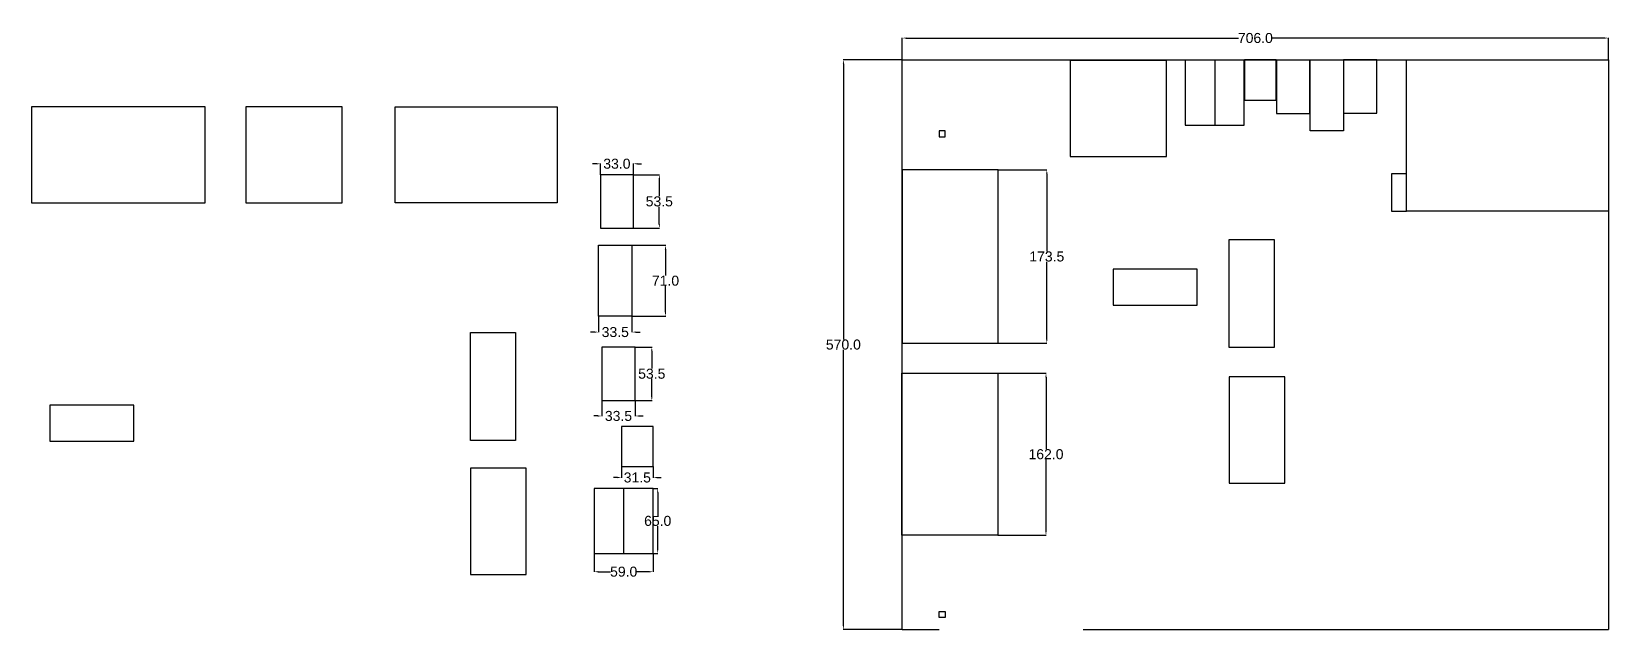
# Model space of a CAD drawing. Header units: inches. Extents: x -870 to 706, y 0 to 598.
import ezdxf

# ---------------------------------------------------------------- set-up
doc = ezdxf.new("R2010")
doc.units = ezdxf.units.IN
doc.header["$MEASUREMENT"] = 0
for name, color, linetype in [('Layer1', 5, 'Continuous'), ('pillars', 130, 'Continuous'), ('Racks', 140, 'Continuous'), ('Shearing Machine', 100, 'Continuous'), ('Table', 40, 'Continuous'), ('Temprory Storage', 190, 'Continuous'), ('Text', 7, 'Continuous'), ('Walls', 1, 'Continuous')]:
    doc.layers.add(name, color=color, linetype=linetype)
doc.styles.get("Standard").update_dxf_attribs({"font": 'arial.ttf'})
doc.dimstyles.get("Standard").update_dxf_attribs({"dimtxt": 10, "dimasz": 4, "dimexe": 0.18, "dimexo": 0.0625, "dimgap": 0.09, "dimtad": 0, "dimtih": 1, "dimtoh": 1, "dimdec": 1, "dimzin": 0, "dimdsep": 46, "dimtxsty": 'Standard', "dimcen": 0.09, "dimadec": 0, "dimazin": 0, "dimtfac": 1, "dimtdec": 1, "dimtofl": 0, "dimtmove": 0, "dimatfit": 3, "dimfxl": 1, "dimtolj": 1, "dimtzin": 0, "dimarcsym": 0})

# ---------------------------------------------------------------- blocks, each defined once
blk = doc.blocks.new('*D1')
at = {"layer": 'Defpoints', "color": 0, "transparency": 16777216}
for p in [(-58.9, 570), (0, 570), (0, 0)]:
    blk.add_point(p, dxfattribs=at)
at = {"layer": 'Text', "color": 0, "lineweight": -2, "transparency": 16777216}
for p, q in [((-0.1, 570), (-59.1, 570)), ((-58.9, 566), (-58.9, 290.2)), ((-58.9, 4), (-58.9, 279.8)), ((-0.1, 0), (-59.1, 0))]:
    blk.add_line(p, q, dxfattribs=at)
at = {"layer": 'Text', "color": 0, "transparency": 16777216}
for points in [[(-59.5, 566), (-58.2, 566), (-58.9, 570)], [(-59.5, 4), (-58.2, 4), (-58.9, 0)]]:
    blk.add_solid(points, dxfattribs=at)
at = {"layer": 'Text', "color": 0, "transparency": 16777216, "insert": (-58.9, 285), "char_height": 10, "attachment_point": 5}
blk.add_mtext('\\A1;570.0', dxfattribs=at)
blk = doc.blocks.new('*D2')
at = {"layer": 'Defpoints', "color": 0, "transparency": 16777216}
for p in [(706, 591.7), (0, 570), (706, 570)]:
    blk.add_point(p, dxfattribs=at)
at = {"layer": 'Text', "color": 0, "lineweight": -2, "transparency": 16777216}
for p, q in [((0, 570.1), (0, 591.8)), ((4, 591.7), (336.1, 591.7)), ((702, 591.7), (369.9, 591.7)), ((706, 570.1), (706, 591.8))]:
    blk.add_line(p, q, dxfattribs=at)
at = {"layer": 'Text', "color": 0, "transparency": 16777216}
for points in [[(4, 592.3), (4, 591), (0, 591.7)], [(702, 592.3), (702, 591), (706, 591.7)]]:
    blk.add_solid(points, dxfattribs=at)
at = {"layer": 'Text', "color": 0, "transparency": 16777216, "insert": (353, 591.7), "char_height": 10, "attachment_point": 5}
blk.add_mtext('\\A1;706.0', dxfattribs=at)
blk = doc.blocks.new('*D4')
at = {"layer": 'Defpoints', "color": 0, "transparency": 16777216}
for p in [(-249, 141.1), (-244.5, 141.1), (-249, 76.1)]:
    blk.add_point(p, dxfattribs=at)
at = {"layer": 'Text', "color": 0, "lineweight": -2, "transparency": 16777216}
for p, q in [((-249, 141.1), (-244.3, 141.1)), ((-244.5, 137.1), (-244.5, 113.8)), ((-244.5, 80.1), (-244.5, 103.4)), ((-249, 76.1), (-244.3, 76.1))]:
    blk.add_line(p, q, dxfattribs=at)
at = {"layer": 'Text', "color": 0, "transparency": 16777216}
for points in [[(-245.2, 137.1), (-243.9, 137.1), (-244.5, 141.1)], [(-245.2, 80.1), (-243.9, 80.1), (-244.5, 76.1)]]:
    blk.add_solid(points, dxfattribs=at)
at = {"layer": 'Text', "color": 0, "transparency": 16777216, "insert": (-244.5, 108.6), "char_height": 10, "attachment_point": 5}
blk.add_mtext('\\A1;65.0', dxfattribs=at)
blk = doc.blocks.new('*D5')
at = {"layer": 'Defpoints', "color": 0, "transparency": 16777216}
for p in [(-308, 76.1), (-249, 76.1), (-249, 57.8)]:
    blk.add_point(p, dxfattribs=at)
at = {"layer": 'Text', "color": 0, "lineweight": -2, "transparency": 16777216}
for p, q in [((-308, 76), (-308, 57.6)), ((-249, 76), (-249, 57.6)), ((-304, 57.8), (-291.6, 57.8)), ((-253, 57.8), (-265.5, 57.8))]:
    blk.add_line(p, q, dxfattribs=at)
at = {"layer": 'Text', "color": 0, "transparency": 16777216}
for points in [[(-304, 58.4), (-304, 57.1), (-308, 57.8)], [(-253, 58.4), (-253, 57.1), (-249, 57.8)]]:
    blk.add_solid(points, dxfattribs=at)
at = {"layer": 'Text', "color": 0, "transparency": 16777216, "insert": (-278.5, 57.8), "char_height": 10, "attachment_point": 5}
blk.add_mtext('\\A1;59.0', dxfattribs=at)
blk = doc.blocks.new('*D6')
at = {"layer": 'Defpoints', "color": 0, "transparency": 16777216}
for p in [(-280.6, 163), (-249.1, 163), (-249.1, 152)]:
    blk.add_point(p, dxfattribs=at)
at = {"layer": 'Text', "color": 0, "lineweight": -2, "transparency": 16777216}
for p, q in [((-280.6, 162.9), (-280.6, 151.8)), ((-249.1, 162.9), (-249.1, 151.8)), ((-284.6, 152), (-288.6, 152)), ((-245.1, 152), (-241.1, 152))]:
    blk.add_line(p, q, dxfattribs=at)
at = {"layer": 'Text', "color": 0, "transparency": 16777216}
for points in [[(-284.6, 152.6), (-284.6, 151.3), (-280.6, 152)], [(-245.1, 152.6), (-245.1, 151.3), (-249.1, 152)]]:
    blk.add_solid(points, dxfattribs=at)
at = {"layer": 'Text', "color": 0, "transparency": 16777216, "insert": (-264.9, 152), "char_height": 10, "attachment_point": 5}
blk.add_mtext('\\A1;31.5', dxfattribs=at)
blk = doc.blocks.new('*D7')
at = {"layer": 'Defpoints', "color": 0, "transparency": 16777216}
for p in [(-267, 282.5), (-250.4, 282.5), (-267, 229)]:
    blk.add_point(p, dxfattribs=at)
at = {"layer": 'Text', "color": 0, "lineweight": -2, "transparency": 16777216}
for p, q in [((-266.9, 282.5), (-250.2, 282.5)), ((-250.4, 278.5), (-250.4, 261)), ((-250.4, 233), (-250.4, 250.6)), ((-266.9, 229), (-250.2, 229))]:
    blk.add_line(p, q, dxfattribs=at)
at = {"layer": 'Text', "color": 0, "transparency": 16777216}
for points in [[(-251.1, 278.5), (-249.7, 278.5), (-250.4, 282.5)], [(-251.1, 233), (-249.7, 233), (-250.4, 229)]]:
    blk.add_solid(points, dxfattribs=at)
at = {"layer": 'Text', "color": 0, "transparency": 16777216, "insert": (-250.4, 255.8), "char_height": 10, "attachment_point": 5}
blk.add_mtext('\\A1;53.5', dxfattribs=at)
blk = doc.blocks.new('*D8')
at = {"layer": 'Defpoints', "color": 0, "transparency": 16777216}
for p in [(-300.5, 229), (-267, 229), (-267, 213.6)]:
    blk.add_point(p, dxfattribs=at)
at = {"layer": 'Text', "color": 0, "lineweight": -2, "transparency": 16777216}
for p, q in [((-300.5, 228.9), (-300.5, 213.4)), ((-267, 228.9), (-267, 213.4)), ((-304.5, 213.6), (-308.5, 213.6)), ((-263, 213.6), (-259, 213.6))]:
    blk.add_line(p, q, dxfattribs=at)
at = {"layer": 'Text', "color": 0, "transparency": 16777216}
for points in [[(-304.5, 214.2), (-304.5, 212.9), (-300.5, 213.6)], [(-263, 214.2), (-263, 212.9), (-267, 213.6)]]:
    blk.add_solid(points, dxfattribs=at)
at = {"layer": 'Text', "color": 0, "transparency": 16777216, "insert": (-283.7, 213.6), "char_height": 10, "attachment_point": 5}
blk.add_mtext('\\A1;33.5', dxfattribs=at)
blk = doc.blocks.new('*D9')
at = {"layer": 'Defpoints', "color": 0, "transparency": 16777216}
for p in [(-303.7, 313.4), (-270.2, 313.4), (-270.2, 297.5)]:
    blk.add_point(p, dxfattribs=at)
at = {"layer": 'Text', "color": 0, "lineweight": -2, "transparency": 16777216}
for p, q in [((-303.7, 313.3), (-303.7, 297.4)), ((-270.2, 313.3), (-270.2, 297.4)), ((-307.7, 297.5), (-311.7, 297.5)), ((-266.2, 297.5), (-262.2, 297.5))]:
    blk.add_line(p, q, dxfattribs=at)
at = {"layer": 'Text', "color": 0, "transparency": 16777216}
for points in [[(-307.7, 298.2), (-307.7, 296.9), (-303.7, 297.5)], [(-266.2, 298.2), (-266.2, 296.9), (-270.2, 297.5)]]:
    blk.add_solid(points, dxfattribs=at)
at = {"layer": 'Text', "color": 0, "transparency": 16777216, "insert": (-286.9, 297.5), "char_height": 10, "attachment_point": 5}
blk.add_mtext('\\A1;33.5', dxfattribs=at)
blk = doc.blocks.new('*D10')
at = {"layer": 'Defpoints', "color": 0, "transparency": 16777216}
for p in [(-270.2, 384.4), (-236.7, 384.4), (-270.2, 313.4)]:
    blk.add_point(p, dxfattribs=at)
at = {"layer": 'Text', "color": 0, "lineweight": -2, "transparency": 16777216}
for p, q in [((-270.1, 384.4), (-236.5, 384.4)), ((-236.7, 380.4), (-236.7, 354.1)), ((-236.7, 317.4), (-236.7, 343.7)), ((-270.1, 313.4), (-236.5, 313.4))]:
    blk.add_line(p, q, dxfattribs=at)
at = {"layer": 'Text', "color": 0, "transparency": 16777216}
for points in [[(-237.4, 380.4), (-236.1, 380.4), (-236.7, 384.4)], [(-237.4, 317.4), (-236.1, 317.4), (-236.7, 313.4)]]:
    blk.add_solid(points, dxfattribs=at)
at = {"layer": 'Text', "color": 0, "transparency": 16777216, "insert": (-236.7, 348.9), "char_height": 10, "attachment_point": 5}
blk.add_mtext('\\A1;71.0', dxfattribs=at)
blk = doc.blocks.new('*D11')
at = {"layer": 'Defpoints', "color": 0, "transparency": 16777216}
for p in [(-268.8, 454.9), (-242.9, 454.9), (-268.8, 401.4)]:
    blk.add_point(p, dxfattribs=at)
at = {"layer": 'Text', "color": 0, "lineweight": -2, "transparency": 16777216}
for p, q in [((-268.8, 454.9), (-242.7, 454.9)), ((-242.9, 450.9), (-242.9, 433.4)), ((-242.9, 405.4), (-242.9, 423)), ((-268.8, 401.4), (-242.7, 401.4))]:
    blk.add_line(p, q, dxfattribs=at)
at = {"layer": 'Text', "color": 0, "transparency": 16777216}
for points in [[(-243.5, 450.9), (-242.2, 450.9), (-242.9, 454.9)], [(-243.5, 405.4), (-242.2, 405.4), (-242.9, 401.4)]]:
    blk.add_solid(points, dxfattribs=at)
at = {"layer": 'Text', "color": 0, "transparency": 16777216, "insert": (-242.9, 428.2), "char_height": 10, "attachment_point": 5}
blk.add_mtext('\\A1;53.5', dxfattribs=at)
blk = doc.blocks.new('*D12')
at = {"layer": 'Defpoints', "color": 0, "transparency": 16777216}
for p in [(-268.8, 465.9), (-301.8, 454.9), (-268.8, 454.9)]:
    blk.add_point(p, dxfattribs=at)
at = {"layer": 'Text', "color": 0, "lineweight": -2, "transparency": 16777216}
for p, q in [((-305.8, 465.9), (-309.8, 465.9)), ((-301.8, 455), (-301.8, 466.1)), ((-268.8, 455), (-268.8, 466.1)), ((-264.8, 465.9), (-260.8, 465.9))]:
    blk.add_line(p, q, dxfattribs=at)
at = {"layer": 'Text', "color": 0, "transparency": 16777216}
for points in [[(-305.8, 466.6), (-305.8, 465.2), (-301.8, 465.9)], [(-264.8, 466.6), (-264.8, 465.2), (-268.8, 465.9)]]:
    blk.add_solid(points, dxfattribs=at)
at = {"layer": 'Text', "color": 0, "transparency": 16777216, "insert": (-285.3, 465.9), "char_height": 10, "attachment_point": 5}
blk.add_mtext('\\A1;33.0', dxfattribs=at)
blk = doc.blocks.new('*D17')
at = {"layer": 'Defpoints', "color": 0, "transparency": 16777216}
for p in [(95.4, 256.3), (143.7, 256.3), (95.4, 94.3)]:
    blk.add_point(p, dxfattribs=at)
at = {"layer": 'Text', "color": 0, "lineweight": -2, "transparency": 16777216}
for p, q in [((95.5, 256.3), (143.9, 256.3)), ((143.7, 252.3), (143.7, 180.5)), ((143.7, 98.3), (143.7, 170.1)), ((95.5, 94.3), (143.9, 94.3))]:
    blk.add_line(p, q, dxfattribs=at)
at = {"layer": 'Text', "color": 0, "transparency": 16777216}
for points in [[(143, 252.3), (144.3, 252.3), (143.7, 256.3)], [(143, 98.3), (144.3, 98.3), (143.7, 94.3)]]:
    blk.add_solid(points, dxfattribs=at)
at = {"layer": 'Text', "color": 0, "transparency": 16777216, "insert": (143.7, 175.3), "char_height": 10, "attachment_point": 5}
blk.add_mtext('\\A1;162.0', dxfattribs=at)
blk = doc.blocks.new('*D18')
at = {"layer": 'Defpoints', "color": 0, "transparency": 16777216}
for p in [(95.9, 459.9), (144.5, 459.9), (95.9, 286.4)]:
    blk.add_point(p, dxfattribs=at)
at = {"layer": 'Text', "color": 0, "lineweight": -2, "transparency": 16777216}
for p, q in [((96, 459.9), (144.6, 459.9)), ((144.5, 455.9), (144.5, 378.3)), ((144.5, 290.4), (144.5, 367.9)), ((96, 286.4), (144.6, 286.4))]:
    blk.add_line(p, q, dxfattribs=at)
at = {"layer": 'Text', "color": 0, "transparency": 16777216}
for points in [[(143.8, 455.9), (145.1, 455.9), (144.5, 459.9)], [(143.8, 290.4), (145.1, 290.4), (144.5, 286.4)]]:
    blk.add_solid(points, dxfattribs=at)
at = {"layer": 'Text', "color": 0, "transparency": 16777216, "insert": (144.5, 373.1), "char_height": 10, "attachment_point": 5}
blk.add_mtext('\\A1;173.5', dxfattribs=at)

msp = doc.modelspace()

# ---------------------------------------------------------------- linework, layer by layer
at = {"layer": 'Layer1'}
for p, q in [((504, 456), (489, 456)), ((489, 456), (489, 418.5)), ((504, 418.5), (504, 456)), ((489, 418.5), (504, 418.5))]:
    msp.add_line(p, q, dxfattribs=at)
at = {"layer": 'pillars'}
for p, q in [((43, 499), (37, 499)), ((37, 499), (37, 493)), ((37, 493), (43, 493)), ((43, 493), (43, 499)), ((37, 18), (43, 18)), ((37, 12), (37, 18)), ((43, 18), (43, 12)), ((43, 12), (37, 12))]:
    msp.add_line(p, q, dxfattribs=at)
at = {"layer": 'Racks'}
for p, q in [((341.94, 569.66), (282.94, 569.66)), ((282.94, 569.66), (282.94, 504.66)), ((312.44, 569.66), (312.44, 504.66)), ((341.94, 504.66), (341.94, 569.66)), ((373.79, 569.84), (342.29, 569.84)), ((342.29, 569.84), (342.29, 529.59)), ((373.79, 529.59), (373.79, 569.84)), ((407.56, 569.71), (374.06, 569.71)), ((374.06, 569.71), (374.06, 516.21)), ((407.56, 516.21), (407.56, 569.71)), ((407.77, 498.8), (407.77, 569.8)), ((407.77, 569.8), (441.27, 569.8)), ((474.27, 569.89), (441.27, 569.89)), ((441.27, 569.89), (441.27, 516.39)), ((441.27, 569.8), (441.27, 498.8)), ((474.27, 516.39), (474.27, 569.89)), ((342.29, 529.59), (373.79, 529.59)), ((282.94, 504.66), (341.94, 504.66)), ((374.06, 516.21), (407.56, 516.21)), ((441.27, 516.39), (474.27, 516.39)), ((441.27, 498.8), (407.77, 498.8)), ((-268.83, 454.95), (-301.83, 454.95)), ((-301.83, 454.95), (-301.83, 401.45)), ((-268.83, 401.45), (-268.83, 454.95)), ((-301.83, 401.45), (-268.83, 401.45)), ((-303.7, 313.37), (-303.7, 384.37)), ((-303.7, 384.37), (-270.2, 384.37)), ((-270.2, 384.37), (-270.2, 313.37)), ((-270.2, 313.37), (-303.7, 313.37)), ((-266.99, 282.51), (-300.49, 282.51)), ((-300.49, 282.51), (-300.49, 229.01)), ((-266.99, 229.01), (-266.99, 282.51)), ((-300.49, 229.01), (-266.99, 229.01)), ((-249.1, 203.2), (-280.6, 203.2)), ((-280.6, 203.2), (-280.6, 162.95)), ((-249.1, 162.95), (-249.1, 203.2)), ((-280.6, 162.95), (-249.1, 162.95)), ((-249.04, 141.1), (-308.04, 141.1)), ((-308.04, 141.1), (-308.04, 76.1)), ((-278.54, 141.1), (-278.54, 76.1)), ((-249.04, 76.1), (-249.04, 141.1)), ((-308.04, 76.1), (-249.04, 76.1))]:
    msp.add_line(p, q, dxfattribs=at)
at = {"layer": 'Shearing Machine'}
for p, q in [((326.82, 282.27), (326.82, 390.27)), ((326.82, 390.27), (371.82, 390.27)), ((371.82, 390.27), (371.82, 282.27)), ((-431.58, 189.03), (-431.58, 297.03)), ((-431.58, 297.03), (-386.58, 297.03)), ((-386.58, 297.03), (-386.58, 189.03)), ((371.82, 282.27), (326.82, 282.27)), ((326.86, 252.84), (326.86, 146.34)), ((382.36, 252.84), (326.86, 252.84)), ((382.36, 146.34), (382.36, 252.84)), ((-386.58, 189.03), (-431.58, 189.03)), ((-431.58, 161.37), (-431.58, 54.87)), ((-376.08, 161.37), (-431.58, 161.37)), ((-376.08, 54.87), (-376.08, 161.37)), ((326.86, 146.34), (382.36, 146.34)), ((-431.58, 54.87), (-376.08, 54.87))]:
    msp.add_line(p, q, dxfattribs=at)
at = {"layer": 'Table'}
for p, q in [((294.89, 360.6), (210.89, 360.6)), ((210.89, 360.6), (210.89, 324.6)), ((294.89, 324.6), (294.89, 360.6)), ((210.89, 324.6), (294.89, 324.6)), ((-768.08, 224.35), (-852.08, 224.35)), ((-852.08, 224.35), (-852.08, 188.35)), ((-768.08, 188.35), (-768.08, 224.35)), ((-852.08, 188.35), (-768.08, 188.35))]:
    msp.add_line(p, q, dxfattribs=at)
at = {"layer": 'Temprory Storage'}
for p, q in [((264.26, 569.18), (167.76, 569.18)), ((167.76, 569.18), (167.76, 473.18)), ((264.26, 473.18), (264.26, 569.18)), ((-697, 523), (-870.5, 523)), ((-870.5, 523), (-870.5, 427)), ((-697, 427), (-697, 523)), ((-559.9, 523), (-656.4, 523)), ((-656.4, 523), (-656.4, 427)), ((-559.9, 427), (-559.9, 523)), ((-507.04, 427), (-507.04, 523)), ((-507.04, 523), (-345.04, 523)), ((-345.04, 523), (-345.04, 427)), ((167.76, 473.18), (264.26, 473.18)), ((-0.11, 459.89), (-0.11, 286.39)), ((95.89, 459.89), (-0.11, 459.89)), ((95.89, 286.39), (95.89, 459.89)), ((-870.5, 427), (-697, 427)), ((-656.4, 427), (-559.9, 427)), ((-345.04, 427), (-507.04, 427)), ((-0.11, 286.39), (95.89, 286.39)), ((-0.57, 256.32), (95.43, 256.32)), ((-0.57, 94.32), (-0.57, 256.32)), ((95.43, 256.32), (95.43, 94.32)), ((95.43, 94.32), (-0.57, 94.32))]:
    msp.add_line(p, q, dxfattribs=at)
at = {"layer": 'Walls'}
for p, q in [((0, 0), (0, 570)), ((0, 570), (706, 570)), ((504, 418.5), (504, 570)), ((706, 570), (706, 0)), ((706, 570), (706, 418.5)), ((706, 418.5), (504, 418.5)), ((0, 0), (37, 0)), ((181, 0), (706, 0))]:
    msp.add_line(p, q, dxfattribs=at)

# ---------------------------------------------------------------- dimensions: what is measured, and where the dimension line sits
at = {"layer": 'Text'}
for base, p1, p2, picture, middle in [((706, 591.66), (0, 570), (706, 570), '*D2', (353, 591.66)), ((-268.83, 465.91), (-301.83, 454.95), (-268.83, 454.95), '*D12', (-285.33, 465.91)), ((-270.2, 297.54), (-303.7, 313.37), (-270.2, 313.37), '*D9', (-286.95, 297.54)), ((-266.99, 213.57), (-300.49, 229.01), (-266.99, 229.01), '*D8', (-283.74, 213.57)), ((-249.1, 151.97), (-280.6, 162.95), (-249.1, 162.95), '*D6', (-264.85, 151.97)), ((-249.04, 57.78), (-308.04, 76.1), (-249.04, 76.1), '*D5', (-278.54, 57.78))]:
    dim = msp.add_linear_dim(base=base, p1=p1, p2=p2, dimstyle='Standard', dxfattribs=at)
    dim.commit()
    dim.dimension.update_dxf_attribs({"geometry": picture, "text_midpoint": middle})
dim = msp.add_linear_dim(base=(-58.87, 570), p1=(0, 0), p2=(0, 570), angle=90, dimstyle='Standard', dxfattribs=at)
dim.commit()
dim.dimension.update_dxf_attribs({"geometry": '*D1', "text_midpoint": (-58.87, 285), "dimtype": 160})
dim = msp.add_aligned_dim(p1=(95.89, 286.39), p2=(95.89, 459.89), distance=-48.57, dimstyle='Standard', dxfattribs=at)
dim.commit()
dim.dimension.update_dxf_attribs({"geometry": '*D18', "text_midpoint": (144.46, 373.14)})
for base, p1, p2, picture, middle in [((-242.88, 454.95), (-268.83, 401.45), (-268.83, 454.95), '*D11', (-242.88, 428.2)), ((-236.72, 384.37), (-270.2, 313.37), (-270.2, 384.37), '*D10', (-236.72, 348.87)), ((-250.39, 282.51), (-266.99, 229.01), (-266.99, 282.51), '*D7', (-250.39, 255.76)), ((143.67, 256.32), (95.43, 94.32), (95.43, 256.32), '*D17', (143.67, 175.32)), ((-244.53, 141.1), (-249.04, 76.1), (-249.04, 141.1), '*D4', (-244.53, 108.6))]:
    dim = msp.add_linear_dim(base=base, p1=p1, p2=p2, angle=90, dimstyle='Standard', dxfattribs=at)
    dim.commit()
    dim.dimension.update_dxf_attribs({"geometry": picture, "text_midpoint": middle})

doc.saveas('drawing.dxf')
